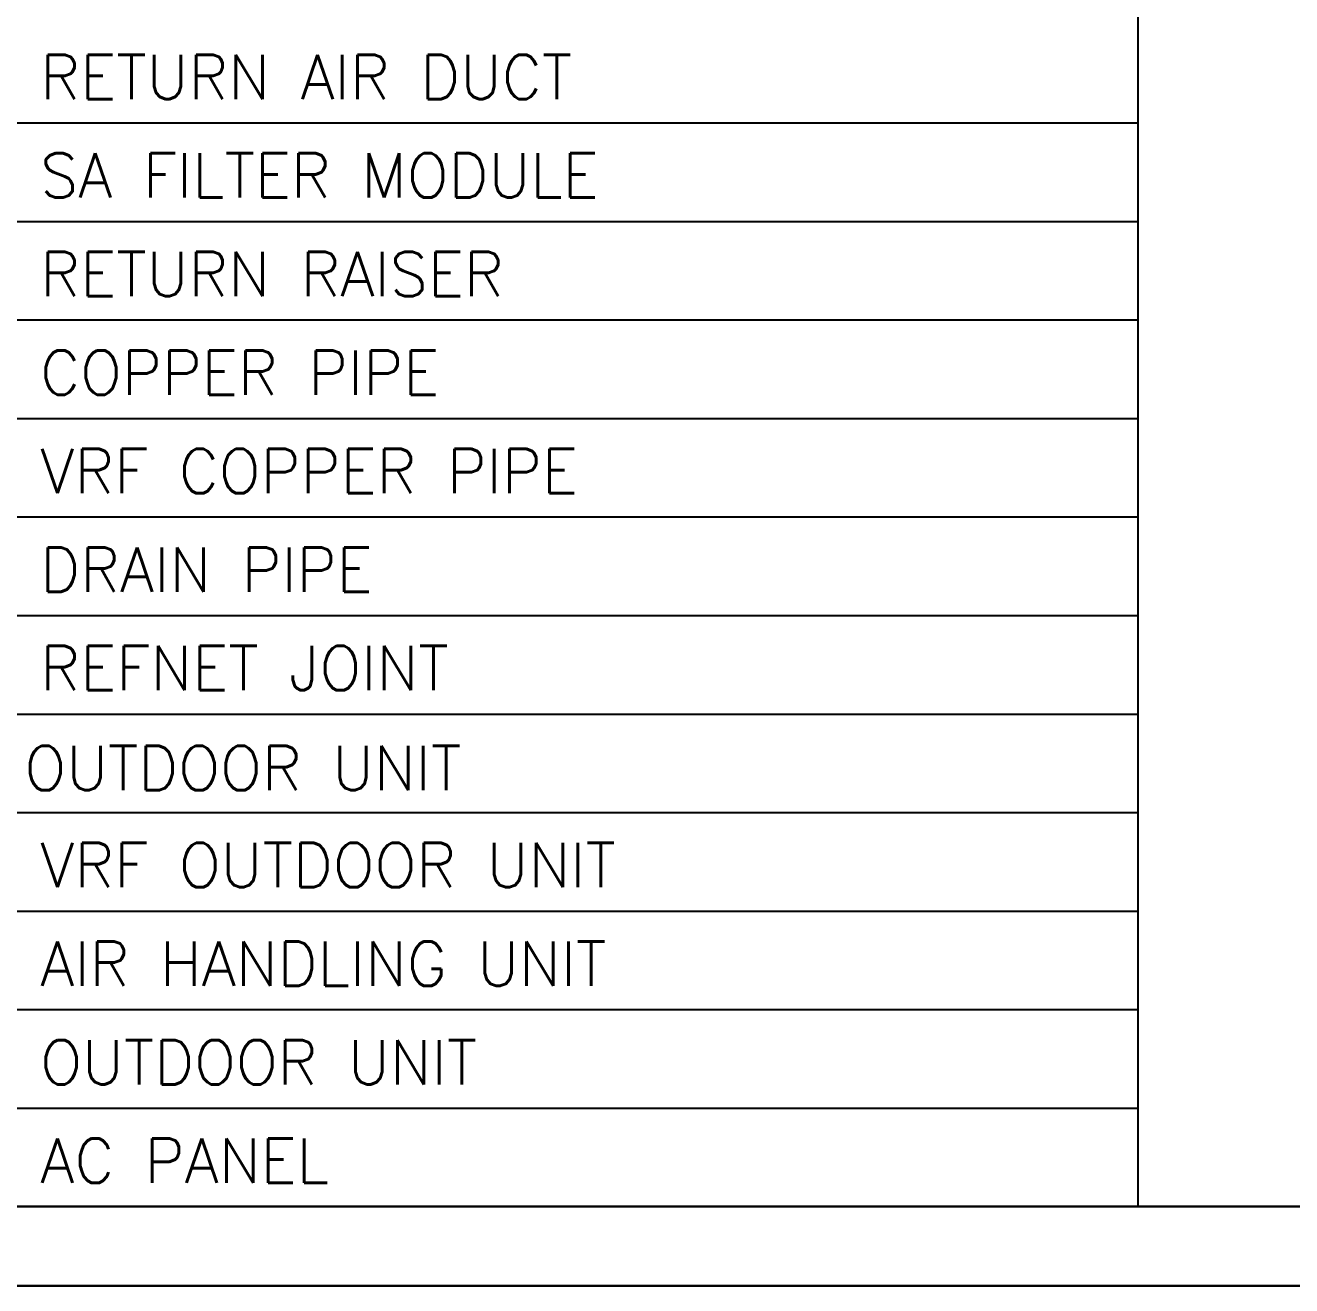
# Model space of a CAD drawing. Header units: millimetres. Extents: x 3552052 to 4144896, y -707811 to -630695.
# Drawn here: x 4076834 to 4080548, y -666235 to -662538 of the extents above; entities that cross this region are included whole.
import ezdxf

# ---------------------------------------------------------------- set-up
doc = ezdxf.new("R2010")
doc.units = ezdxf.units.MM
doc.header["$LTSCALE"] = 6
doc.header["$MEASUREMENT"] = 0
doc.linetypes.add('ACAD_ISO04W100', pattern=[30, 24, -3, 0, -3])
doc.layers.get('0').update_dxf_attribs({"linetype": 'CONTINUOUS', "lineweight": 0})
doc.layers.add('axes', color=40, linetype='ACAD_ISO04W100', lineweight=0)
doc.layers.add('ELE-LIGHTING WIRRING', color=7, linetype='CONTINUOUS', lineweight=0)
doc.styles.get("Standard").update_dxf_attribs({"font": 'SIMPLEX'})

msp = doc.modelspace()

# ---------------------------------------------------------------- linework, layer by layer
at = {"color": 7, "lineweight": 30}
for points in [[(4102982.1, -634223.7), (4102982.1, -666235.1), (4057900.9, -666235.1), (4057900.9, -634223.7)], [(4102750.3, -634455.5), (4102750.3, -666003.3), (4058132.8, -666003.3), (4058132.8, -634455.5)]]:
    msp.add_lwpolyline(points, close=True, dxfattribs=at)
at = {"layer": 'axes', "color": 7, "linetype": 'ByBlock', "lineweight": -3}
for p, q in [((4075137.5, -662824.4), (4080097.1, -662824.4)), ((4075137.5, -663113.4), (4080097.1, -663113.4)), ((4075137.5, -663402.4), (4080097.1, -663402.4)), ((4075137.5, -663691.4), (4080097.1, -663691.4)), ((4075137.5, -663980.4), (4080097.1, -663980.4)), ((4075137.5, -664269.3), (4080097.1, -664269.3)), ((4075137.5, -664558.3), (4080097.1, -664558.3)), ((4075137.5, -664847.3), (4080097.1, -664847.3)), ((4075137.5, -665136.3), (4080097.1, -665136.3)), ((4075137.5, -665425.3), (4080097.1, -665425.3)), ((4075137.5, -665714.3), (4080097.1, -665714.3)), ((4075137.5, -666003.3), (4080097.1, -666003.3))]:
    msp.add_line(p, q, dxfattribs=at)
msp.add_lwpolyline([(4075137.5, -666003.3), (4075137.5, -661202.4), (4080097.1, -661202.4), (4080097.1, -666003.3)], dxfattribs=at)

# ---------------------------------------------------------------- texts
at = {"layer": 'ELE-LIGHTING WIRRING', "color": 7, "lineweight": -3, "char_height": 130, "width": 3616.807, "attachment_point": 1}
for s, insert in [('{\\C256;RETURN AIR DUCT}', (4076877.9, -662624.7)), ('{\\C256;SA FILTER MODULE}', (4076877.9, -662913.7)), ('{\\C256;RETURN RAISER }', (4076877.9, -663202.7)), ('{\\C256;COPPER PIPE}', (4076877.9, -663491.7)), ('{\\C256;VRF COPPER PIPE}', (4076877.9, -663780.7)), ('{\\C256;DRAIN PIPE}', (4076877.9, -664069.6)), ('{\\C256;REFNET JOINT}', (4076877.9, -664358.6)), ('{\\C256; OUTDOOR UNIT}', (4076742.2, -664652.1)), ('{\\C256;VRF OUTDOOR UNIT}', (4076877.9, -664936.6)), ('{\\C256;AIR HANDLING UNIT}', (4076877.9, -665225.6)), ('{\\C256;OUTDOOR UNIT}', (4076877.9, -665514.6)), ('{\\C256;AC PANEL}', (4076877.9, -665803.5))]:
    msp.add_mtext(s, dxfattribs=dict(at, insert=insert))

doc.saveas('drawing.dxf')
